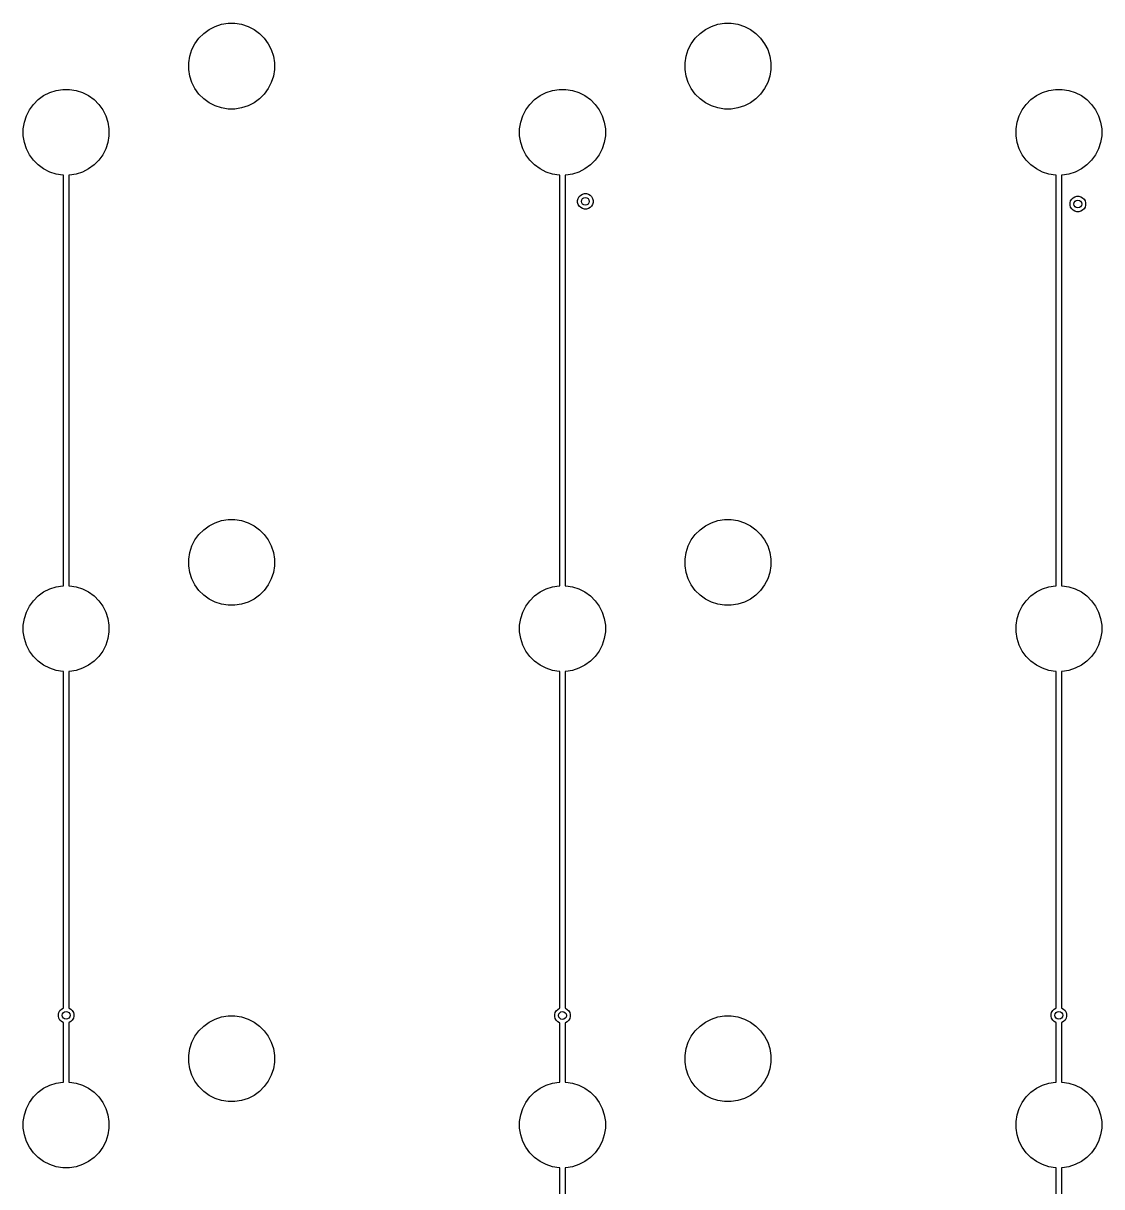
# Model space of a CAD drawing. Extents: x 4 to 18.4, y -7.3 to -2.9.
# Drawn here: x 14.879 to 16.509, y -5.056 to -3.298 of the extents above; entities that cross this region are included whole.
import ezdxf

# ---------------------------------------------------------------- set-up
doc = ezdxf.new("R2010")
doc.units = 0
doc.header["$MEASUREMENT"] = 0
doc.layers.add('BLACK', color=7, linetype='CONTINUOUS')

msp = doc.modelspace()

# ---------------------------------------------------------------- linework, layer by layer
at = {"layer": 'BLACK', "linetype": 'CONTINUOUS'}
for p, q in [((15.1598, -3.3071), (15.1689, -3.3025)), ((15.1689, -3.3025), (15.1786, -3.2993)), ((15.1786, -3.2993), (15.1887, -3.2977)), ((15.1887, -3.2977), (15.1988, -3.2977)), ((15.1988, -3.2977), (15.2089, -3.2993)), ((15.2089, -3.2993), (15.2186, -3.3025)), ((15.2186, -3.3025), (15.2277, -3.3071)), ((15.9098, -3.3071), (15.9189, -3.3025)), ((15.9189, -3.3025), (15.9286, -3.2993)), ((15.9286, -3.2993), (15.9387, -3.2977)), ((15.9387, -3.2977), (15.9488, -3.2977)), ((15.9488, -3.2977), (15.9589, -3.2993)), ((15.9589, -3.2993), (15.9686, -3.3025)), ((15.9686, -3.3025), (15.9777, -3.3071)), ((15.1384, -3.3286), (15.1444, -3.3203)), ((15.1444, -3.3203), (15.1516, -3.3131)), ((15.1516, -3.3131), (15.1598, -3.3071)), ((15.2277, -3.3071), (15.2359, -3.3131)), ((15.2359, -3.3131), (15.2431, -3.3203)), ((15.2431, -3.3203), (15.2491, -3.3286)), ((15.8884, -3.3286), (15.8944, -3.3203)), ((15.8944, -3.3203), (15.9016, -3.3131)), ((15.9016, -3.3131), (15.9098, -3.3071)), ((15.9777, -3.3071), (15.9859, -3.3131)), ((15.9859, -3.3131), (15.9931, -3.3203)), ((15.9931, -3.3203), (15.9991, -3.3286)), ((15.1306, -3.3473), (15.1337, -3.3376)), ((15.1337, -3.3376), (15.1384, -3.3286)), ((15.2491, -3.3286), (15.2538, -3.3376)), ((15.2538, -3.3376), (15.2569, -3.3473)), ((15.8806, -3.3473), (15.8837, -3.3376)), ((15.8837, -3.3376), (15.8884, -3.3286)), ((15.9991, -3.3286), (16.0038, -3.3376)), ((16.0038, -3.3376), (16.0069, -3.3473)), ((15.129, -3.3574), (15.1306, -3.3473)), ((15.129, -3.3676), (15.129, -3.3574)), ((15.2569, -3.3473), (15.2585, -3.3574)), ((15.2585, -3.3574), (15.2585, -3.3676)), ((15.879, -3.3574), (15.8806, -3.3473)), ((15.879, -3.3676), (15.879, -3.3574)), ((16.0069, -3.3473), (16.0085, -3.3574)), ((16.0085, -3.3574), (16.0085, -3.3676)), ((15.1306, -3.3777), (15.129, -3.3676)), ((15.2585, -3.3676), (15.2569, -3.3777)), ((15.8806, -3.3777), (15.879, -3.3676)), ((16.0085, -3.3676), (16.0069, -3.3777)), ((15.1337, -3.3874), (15.1306, -3.3777)), ((15.1384, -3.3964), (15.1337, -3.3874)), ((15.2538, -3.3874), (15.2491, -3.3964)), ((15.2569, -3.3777), (15.2538, -3.3874)), ((15.8837, -3.3874), (15.8806, -3.3777)), ((15.8884, -3.3964), (15.8837, -3.3874)), ((16.0038, -3.3874), (15.9991, -3.3964)), ((16.0069, -3.3777), (16.0038, -3.3874)), ((14.9016, -3.4131), (14.9098, -3.4071)), ((14.9098, -3.4071), (14.9189, -3.4025)), ((14.9189, -3.4025), (14.9286, -3.3993)), ((14.9286, -3.3993), (14.9387, -3.3977)), ((14.9387, -3.3977), (14.9488, -3.3977)), ((14.9488, -3.3977), (14.9589, -3.3993)), ((14.9589, -3.3993), (14.9686, -3.4025)), ((14.9686, -3.4025), (14.9777, -3.4071)), ((14.9777, -3.4071), (14.9859, -3.4131)), ((15.1444, -3.4047), (15.1384, -3.3964)), ((15.1516, -3.4119), (15.1444, -3.4047)), ((15.2431, -3.4047), (15.2359, -3.4119)), ((15.2491, -3.3964), (15.2431, -3.4047)), ((15.6516, -3.4131), (15.6598, -3.4071)), ((15.6598, -3.4071), (15.6689, -3.4025)), ((15.6689, -3.4025), (15.6786, -3.3993)), ((15.6786, -3.3993), (15.6887, -3.3977)), ((15.6887, -3.3977), (15.6988, -3.3977)), ((15.6988, -3.3977), (15.7089, -3.3993)), ((15.7089, -3.3993), (15.7186, -3.4025)), ((15.7186, -3.4025), (15.7277, -3.4071)), ((15.7277, -3.4071), (15.7359, -3.4131)), ((15.8944, -3.4047), (15.8884, -3.3964)), ((15.9016, -3.4119), (15.8944, -3.4047)), ((15.9931, -3.4047), (15.9859, -3.4119)), ((15.9991, -3.3964), (15.9931, -3.4047)), ((16.4016, -3.4131), (16.4098, -3.4071)), ((16.4098, -3.4071), (16.4189, -3.4025)), ((16.4189, -3.4025), (16.4286, -3.3993)), ((16.4286, -3.3993), (16.4387, -3.3977)), ((16.4387, -3.3977), (16.4488, -3.3977)), ((16.4488, -3.3977), (16.4589, -3.3993)), ((16.4589, -3.3993), (16.4686, -3.4025)), ((16.4686, -3.4025), (16.4777, -3.4071)), ((16.4777, -3.4071), (16.4859, -3.4131)), ((14.8884, -3.4286), (14.8944, -3.4203)), ((14.8944, -3.4203), (14.9016, -3.4131)), ((14.9859, -3.4131), (14.9931, -3.4203)), ((14.9931, -3.4203), (14.9991, -3.4286)), ((15.1598, -3.4179), (15.1516, -3.4119)), ((15.1689, -3.4225), (15.1598, -3.4179)), ((15.1786, -3.4257), (15.1689, -3.4225)), ((15.1887, -3.4273), (15.1786, -3.4257)), ((15.1988, -3.4273), (15.1887, -3.4273)), ((15.2089, -3.4257), (15.1988, -3.4273)), ((15.2186, -3.4225), (15.2089, -3.4257)), ((15.2277, -3.4179), (15.2186, -3.4225)), ((15.2359, -3.4119), (15.2277, -3.4179)), ((15.6384, -3.4286), (15.6444, -3.4203)), ((15.6444, -3.4203), (15.6516, -3.4131)), ((15.7359, -3.4131), (15.7431, -3.4203)), ((15.7431, -3.4203), (15.7491, -3.4286)), ((15.9098, -3.4179), (15.9016, -3.4119)), ((15.9189, -3.4225), (15.9098, -3.4179)), ((15.9286, -3.4257), (15.9189, -3.4225)), ((15.9387, -3.4273), (15.9286, -3.4257)), ((15.9488, -3.4273), (15.9387, -3.4273)), ((15.9589, -3.4257), (15.9488, -3.4273)), ((15.9686, -3.4225), (15.9589, -3.4257)), ((15.9777, -3.4179), (15.9686, -3.4225)), ((15.9859, -3.4119), (15.9777, -3.4179)), ((16.3884, -3.4286), (16.3944, -3.4203)), ((16.3944, -3.4203), (16.4016, -3.4131)), ((16.4859, -3.4131), (16.4931, -3.4203)), ((16.4931, -3.4203), (16.4991, -3.4286)), ((14.8806, -3.4473), (14.8837, -3.4376)), ((14.8837, -3.4376), (14.8884, -3.4286)), ((14.9991, -3.4286), (15.0038, -3.4376)), ((15.0038, -3.4376), (15.0069, -3.4473)), ((15.6306, -3.4473), (15.6337, -3.4376)), ((15.6337, -3.4376), (15.6384, -3.4286)), ((15.7491, -3.4286), (15.7538, -3.4376)), ((15.7538, -3.4376), (15.7569, -3.4473)), ((16.3806, -3.4473), (16.3837, -3.4376)), ((16.3837, -3.4376), (16.3884, -3.4286)), ((16.4991, -3.4286), (16.5038, -3.4376)), ((16.5038, -3.4376), (16.5069, -3.4473)), ((14.879, -3.4574), (14.8806, -3.4473)), ((14.879, -3.4676), (14.879, -3.4574)), ((15.0069, -3.4473), (15.0085, -3.4574)), ((15.0085, -3.4574), (15.0085, -3.4676)), ((15.629, -3.4574), (15.6306, -3.4473)), ((15.629, -3.4676), (15.629, -3.4574)), ((15.7569, -3.4473), (15.7585, -3.4574)), ((15.7585, -3.4574), (15.7585, -3.4676)), ((16.379, -3.4574), (16.3806, -3.4473)), ((16.379, -3.4676), (16.379, -3.4574)), ((16.5069, -3.4473), (16.5085, -3.4574)), ((16.5085, -3.4574), (16.5085, -3.4676)), ((14.8806, -3.4777), (14.879, -3.4676)), ((14.8837, -3.4874), (14.8806, -3.4777)), ((15.0069, -3.4777), (15.0038, -3.4874)), ((15.0085, -3.4676), (15.0069, -3.4777)), ((15.6306, -3.4777), (15.629, -3.4676)), ((15.6337, -3.4874), (15.6306, -3.4777)), ((15.7569, -3.4777), (15.7538, -3.4874)), ((15.7585, -3.4676), (15.7569, -3.4777)), ((16.3806, -3.4777), (16.379, -3.4676)), ((16.3837, -3.4874), (16.3806, -3.4777)), ((16.5069, -3.4777), (16.5038, -3.4874)), ((16.5085, -3.4676), (16.5069, -3.4777)), ((14.8884, -3.4964), (14.8837, -3.4874)), ((14.8944, -3.5047), (14.8884, -3.4964)), ((14.9991, -3.4964), (14.9931, -3.5047)), ((15.0038, -3.4874), (14.9991, -3.4964)), ((15.6384, -3.4964), (15.6337, -3.4874)), ((15.6444, -3.5047), (15.6384, -3.4964)), ((15.7491, -3.4964), (15.7431, -3.5047)), ((15.7538, -3.4874), (15.7491, -3.4964)), ((16.3884, -3.4964), (16.3837, -3.4874)), ((16.3944, -3.5047), (16.3884, -3.4964)), ((16.4991, -3.4964), (16.4931, -3.5047)), ((16.5038, -3.4874), (16.4991, -3.4964)), ((14.9016, -3.5119), (14.8944, -3.5047)), ((14.9098, -3.5179), (14.9016, -3.5119)), ((14.9859, -3.5119), (14.9777, -3.5179)), ((14.9931, -3.5047), (14.9859, -3.5119)), ((15.6516, -3.5119), (15.6444, -3.5047)), ((15.6598, -3.5179), (15.6516, -3.5119)), ((15.7359, -3.5119), (15.7277, -3.5179)), ((15.7431, -3.5047), (15.7359, -3.5119)), ((16.4016, -3.5119), (16.3944, -3.5047)), ((16.4098, -3.5179), (16.4016, -3.5119)), ((16.4859, -3.5119), (16.4777, -3.5179)), ((16.4931, -3.5047), (16.4859, -3.5119)), ((14.9189, -3.5225), (14.9098, -3.5179)), ((14.9286, -3.5257), (14.9189, -3.5225)), ((14.9387, -3.5273), (14.9286, -3.5257)), ((14.9398, -3.5273), (14.9387, -3.5273)), ((14.9398, -4.1477), (14.9398, -3.5273)), ((14.9488, -3.5273), (14.9477, -3.5273)), ((14.9477, -3.5273), (14.9477, -4.1477)), ((14.9589, -3.5257), (14.9488, -3.5273)), ((14.9686, -3.5225), (14.9589, -3.5257)), ((14.9777, -3.5179), (14.9686, -3.5225)), ((15.6689, -3.5225), (15.6598, -3.5179)), ((15.6786, -3.5257), (15.6689, -3.5225)), ((15.6887, -3.5273), (15.6786, -3.5257)), ((15.6898, -3.5273), (15.6887, -3.5273)), ((15.6898, -4.1477), (15.6898, -3.5273)), ((15.6988, -3.5273), (15.6977, -3.5273)), ((15.6977, -3.5273), (15.6977, -4.1477)), ((15.7089, -3.5257), (15.6988, -3.5273)), ((15.7186, -3.5225), (15.7089, -3.5257)), ((15.7277, -3.5179), (15.7186, -3.5225)), ((16.4189, -3.5225), (16.4098, -3.5179)), ((16.4286, -3.5257), (16.4189, -3.5225)), ((16.4387, -3.5273), (16.4286, -3.5257)), ((16.4398, -3.5273), (16.4387, -3.5273)), ((16.4398, -4.1477), (16.4398, -3.5273)), ((16.4488, -3.5273), (16.4477, -3.5273)), ((16.4477, -3.5273), (16.4477, -4.1477)), ((16.4589, -3.5257), (16.4488, -3.5273)), ((16.4686, -3.5225), (16.4589, -3.5257)), ((16.4777, -3.5179), (16.4686, -3.5225)), ((15.7166, -3.5654), (15.7174, -3.5624)), ((15.7166, -3.5685), (15.7166, -3.5654)), ((15.7174, -3.5714), (15.7166, -3.5685)), ((15.7174, -3.5624), (15.719, -3.5597)), ((15.719, -3.5597), (15.7212, -3.5576)), ((15.7212, -3.5576), (15.7238, -3.556)), ((15.7238, -3.556), (15.7268, -3.5552)), ((15.7268, -3.5552), (15.7299, -3.5552)), ((15.7299, -3.5552), (15.7329, -3.556)), ((15.7329, -3.556), (15.7355, -3.5576)), ((15.7355, -3.5576), (15.7377, -3.5597)), ((15.7377, -3.5597), (15.7393, -3.5624)), ((15.7393, -3.5624), (15.7401, -3.5654)), ((15.7401, -3.5685), (15.7393, -3.5714)), ((15.7401, -3.5654), (15.7401, -3.5685)), ((16.4607, -3.5693), (16.4615, -3.5663)), ((16.4615, -3.5663), (16.4631, -3.5637)), ((16.4631, -3.5637), (16.4653, -3.5615)), ((16.4653, -3.5615), (16.4679, -3.56)), ((16.4679, -3.56), (16.4709, -3.5592)), ((16.4709, -3.5592), (16.474, -3.5592)), ((16.474, -3.5592), (16.477, -3.56)), ((16.477, -3.56), (16.4796, -3.5615)), ((16.4796, -3.5615), (16.4818, -3.5637)), ((16.4818, -3.5637), (16.4834, -3.5663)), ((16.4834, -3.5663), (16.4842, -3.5693)), ((15.719, -3.5741), (15.7174, -3.5714)), ((15.7212, -3.5763), (15.719, -3.5741)), ((15.7238, -3.5778), (15.7212, -3.5763)), ((15.7268, -3.5786), (15.7238, -3.5778)), ((15.7299, -3.5786), (15.7268, -3.5786)), ((15.7329, -3.5778), (15.7299, -3.5786)), ((15.7355, -3.5763), (15.7329, -3.5778)), ((15.7377, -3.5741), (15.7355, -3.5763)), ((15.7393, -3.5714), (15.7377, -3.5741)), ((16.4607, -3.5724), (16.4607, -3.5693)), ((16.4615, -3.5754), (16.4607, -3.5724)), ((16.4631, -3.5781), (16.4615, -3.5754)), ((16.4653, -3.5802), (16.4631, -3.5781)), ((16.4679, -3.5818), (16.4653, -3.5802)), ((16.4709, -3.5826), (16.4679, -3.5818)), ((16.474, -3.5826), (16.4709, -3.5826)), ((16.477, -3.5818), (16.474, -3.5826)), ((16.4796, -3.5802), (16.477, -3.5818)), ((16.4818, -3.5781), (16.4796, -3.5802)), ((16.4834, -3.5754), (16.4818, -3.5781)), ((16.4842, -3.5724), (16.4834, -3.5754)), ((16.4842, -3.5693), (16.4842, -3.5724)), ((15.1516, -4.0631), (15.1598, -4.0571)), ((15.1598, -4.0571), (15.1689, -4.0525)), ((15.1689, -4.0525), (15.1786, -4.0493)), ((15.1786, -4.0493), (15.1887, -4.0477)), ((15.1887, -4.0477), (15.1988, -4.0477)), ((15.1988, -4.0477), (15.2089, -4.0493)), ((15.2089, -4.0493), (15.2186, -4.0525)), ((15.2186, -4.0525), (15.2277, -4.0571)), ((15.2277, -4.0571), (15.2359, -4.0631)), ((15.9016, -4.0631), (15.9098, -4.0571)), ((15.9098, -4.0571), (15.9189, -4.0525)), ((15.9189, -4.0525), (15.9286, -4.0493)), ((15.9286, -4.0493), (15.9387, -4.0477)), ((15.9387, -4.0477), (15.9488, -4.0477)), ((15.9488, -4.0477), (15.9589, -4.0493)), ((15.9589, -4.0493), (15.9686, -4.0525)), ((15.9686, -4.0525), (15.9777, -4.0571)), ((15.9777, -4.0571), (15.9859, -4.0631)), ((15.1337, -4.0876), (15.1384, -4.0786)), ((15.1384, -4.0786), (15.1444, -4.0703)), ((15.1444, -4.0703), (15.1516, -4.0631)), ((15.2359, -4.0631), (15.2431, -4.0703)), ((15.2431, -4.0703), (15.2491, -4.0786)), ((15.2491, -4.0786), (15.2538, -4.0876)), ((15.8837, -4.0876), (15.8884, -4.0786)), ((15.8884, -4.0786), (15.8944, -4.0703)), ((15.8944, -4.0703), (15.9016, -4.0631)), ((15.9859, -4.0631), (15.9931, -4.0703)), ((15.9931, -4.0703), (15.9991, -4.0786)), ((15.9991, -4.0786), (16.0038, -4.0876)), ((15.1306, -4.0973), (15.1337, -4.0876)), ((15.2538, -4.0876), (15.2569, -4.0973)), ((15.8806, -4.0973), (15.8837, -4.0876)), ((16.0038, -4.0876), (16.0069, -4.0973)), ((15.129, -4.1074), (15.1306, -4.0973)), ((15.129, -4.1176), (15.129, -4.1074)), ((15.2569, -4.0973), (15.2585, -4.1074)), ((15.2585, -4.1074), (15.2585, -4.1176)), ((15.879, -4.1074), (15.8806, -4.0973)), ((15.879, -4.1176), (15.879, -4.1074)), ((16.0069, -4.0973), (16.0085, -4.1074)), ((16.0085, -4.1074), (16.0085, -4.1176)), ((15.1306, -4.1277), (15.129, -4.1176)), ((15.1337, -4.1374), (15.1306, -4.1277)), ((15.2569, -4.1277), (15.2538, -4.1374)), ((15.2585, -4.1176), (15.2569, -4.1277)), ((15.8806, -4.1277), (15.879, -4.1176)), ((15.8837, -4.1374), (15.8806, -4.1277)), ((16.0069, -4.1277), (16.0038, -4.1374)), ((16.0085, -4.1176), (16.0069, -4.1277)), ((14.9189, -4.1525), (14.9286, -4.1493)), ((14.9286, -4.1493), (14.9387, -4.1477)), ((14.9387, -4.1477), (14.9398, -4.1477)), ((14.9477, -4.1477), (14.9488, -4.1477)), ((14.9488, -4.1477), (14.9589, -4.1493)), ((14.9589, -4.1493), (14.9686, -4.1525)), ((15.1384, -4.1464), (15.1337, -4.1374)), ((15.1444, -4.1547), (15.1384, -4.1464)), ((15.2491, -4.1464), (15.2431, -4.1547)), ((15.2538, -4.1374), (15.2491, -4.1464)), ((15.6689, -4.1525), (15.6786, -4.1493)), ((15.6786, -4.1493), (15.6887, -4.1477)), ((15.6887, -4.1477), (15.6898, -4.1477)), ((15.6977, -4.1477), (15.6988, -4.1477)), ((15.6988, -4.1477), (15.7089, -4.1493)), ((15.7089, -4.1493), (15.7186, -4.1525)), ((15.8884, -4.1464), (15.8837, -4.1374)), ((15.8944, -4.1547), (15.8884, -4.1464)), ((15.9991, -4.1464), (15.9931, -4.1547)), ((16.0038, -4.1374), (15.9991, -4.1464)), ((16.4189, -4.1525), (16.4286, -4.1493)), ((16.4286, -4.1493), (16.4387, -4.1477)), ((16.4387, -4.1477), (16.4398, -4.1477)), ((16.4477, -4.1477), (16.4488, -4.1477)), ((16.4488, -4.1477), (16.4589, -4.1493)), ((16.4589, -4.1493), (16.4686, -4.1525)), ((14.8944, -4.1703), (14.9016, -4.1631)), ((14.9016, -4.1631), (14.9098, -4.1571)), ((14.9098, -4.1571), (14.9189, -4.1525)), ((14.9686, -4.1525), (14.9777, -4.1571)), ((14.9777, -4.1571), (14.9859, -4.1631)), ((14.9859, -4.1631), (14.9931, -4.1703)), ((15.1516, -4.1619), (15.1444, -4.1547)), ((15.1598, -4.1679), (15.1516, -4.1619)), ((15.2359, -4.1619), (15.2277, -4.1679)), ((15.2431, -4.1547), (15.2359, -4.1619)), ((15.6444, -4.1703), (15.6516, -4.1631)), ((15.6516, -4.1631), (15.6598, -4.1571)), ((15.6598, -4.1571), (15.6689, -4.1525)), ((15.7186, -4.1525), (15.7277, -4.1571)), ((15.7277, -4.1571), (15.7359, -4.1631)), ((15.7359, -4.1631), (15.7431, -4.1703)), ((15.9016, -4.1619), (15.8944, -4.1547)), ((15.9098, -4.1679), (15.9016, -4.1619)), ((15.9859, -4.1619), (15.9777, -4.1679)), ((15.9931, -4.1547), (15.9859, -4.1619)), ((16.3944, -4.1703), (16.4016, -4.1631)), ((16.4016, -4.1631), (16.4098, -4.1571)), ((16.4098, -4.1571), (16.4189, -4.1525)), ((16.4686, -4.1525), (16.4777, -4.1571)), ((16.4777, -4.1571), (16.4859, -4.1631)), ((16.4859, -4.1631), (16.4931, -4.1703)), ((14.8837, -4.1876), (14.8884, -4.1786)), ((14.8884, -4.1786), (14.8944, -4.1703)), ((14.9931, -4.1703), (14.9991, -4.1786)), ((14.9991, -4.1786), (15.0038, -4.1876)), ((15.1689, -4.1725), (15.1598, -4.1679)), ((15.1786, -4.1757), (15.1689, -4.1725)), ((15.1887, -4.1773), (15.1786, -4.1757)), ((15.1988, -4.1773), (15.1887, -4.1773)), ((15.2089, -4.1757), (15.1988, -4.1773)), ((15.2186, -4.1725), (15.2089, -4.1757)), ((15.2277, -4.1679), (15.2186, -4.1725)), ((15.6337, -4.1876), (15.6384, -4.1786)), ((15.6384, -4.1786), (15.6444, -4.1703)), ((15.7431, -4.1703), (15.7491, -4.1786)), ((15.7491, -4.1786), (15.7538, -4.1876)), ((15.9189, -4.1725), (15.9098, -4.1679)), ((15.9286, -4.1757), (15.9189, -4.1725)), ((15.9387, -4.1773), (15.9286, -4.1757)), ((15.9488, -4.1773), (15.9387, -4.1773)), ((15.9589, -4.1757), (15.9488, -4.1773)), ((15.9686, -4.1725), (15.9589, -4.1757)), ((15.9777, -4.1679), (15.9686, -4.1725)), ((16.3837, -4.1876), (16.3884, -4.1786)), ((16.3884, -4.1786), (16.3944, -4.1703)), ((16.4931, -4.1703), (16.4991, -4.1786)), ((16.4991, -4.1786), (16.5038, -4.1876)), ((14.879, -4.2074), (14.8806, -4.1973)), ((14.8806, -4.1973), (14.8837, -4.1876)), ((15.0038, -4.1876), (15.0069, -4.1973)), ((15.0069, -4.1973), (15.0085, -4.2074)), ((15.629, -4.2074), (15.6306, -4.1973)), ((15.6306, -4.1973), (15.6337, -4.1876)), ((15.7538, -4.1876), (15.7569, -4.1973)), ((15.7569, -4.1973), (15.7585, -4.2074)), ((16.379, -4.2074), (16.3806, -4.1973)), ((16.3806, -4.1973), (16.3837, -4.1876)), ((16.5038, -4.1876), (16.5069, -4.1973)), ((16.5069, -4.1973), (16.5085, -4.2074)), ((14.879, -4.2176), (14.879, -4.2074)), ((14.8806, -4.2277), (14.879, -4.2176)), ((15.0085, -4.2176), (15.0069, -4.2277)), ((15.0085, -4.2074), (15.0085, -4.2176)), ((15.629, -4.2176), (15.629, -4.2074)), ((15.6306, -4.2277), (15.629, -4.2176)), ((15.7585, -4.2176), (15.7569, -4.2277)), ((15.7585, -4.2074), (15.7585, -4.2176)), ((16.379, -4.2176), (16.379, -4.2074)), ((16.3806, -4.2277), (16.379, -4.2176)), ((16.5085, -4.2176), (16.5069, -4.2277)), ((16.5085, -4.2074), (16.5085, -4.2176)), ((14.8837, -4.2374), (14.8806, -4.2277)), ((15.0069, -4.2277), (15.0038, -4.2374)), ((15.6337, -4.2374), (15.6306, -4.2277)), ((15.7569, -4.2277), (15.7538, -4.2374)), ((16.3837, -4.2374), (16.3806, -4.2277)), ((16.5069, -4.2277), (16.5038, -4.2374)), ((14.8884, -4.2464), (14.8837, -4.2374)), ((14.8944, -4.2547), (14.8884, -4.2464)), ((14.9016, -4.2619), (14.8944, -4.2547)), ((14.9931, -4.2547), (14.9859, -4.2619)), ((14.9991, -4.2464), (14.9931, -4.2547)), ((15.0038, -4.2374), (14.9991, -4.2464)), ((15.6384, -4.2464), (15.6337, -4.2374)), ((15.6444, -4.2547), (15.6384, -4.2464)), ((15.6516, -4.2619), (15.6444, -4.2547)), ((15.7431, -4.2547), (15.7359, -4.2619)), ((15.7491, -4.2464), (15.7431, -4.2547)), ((15.7538, -4.2374), (15.7491, -4.2464)), ((16.3884, -4.2464), (16.3837, -4.2374)), ((16.3944, -4.2547), (16.3884, -4.2464)), ((16.4016, -4.2619), (16.3944, -4.2547)), ((16.4931, -4.2547), (16.4859, -4.2619)), ((16.4991, -4.2464), (16.4931, -4.2547)), ((16.5038, -4.2374), (16.4991, -4.2464)), ((14.9098, -4.2679), (14.9016, -4.2619)), ((14.9189, -4.2725), (14.9098, -4.2679)), ((14.9777, -4.2679), (14.9686, -4.2725)), ((14.9859, -4.2619), (14.9777, -4.2679)), ((15.6598, -4.2679), (15.6516, -4.2619)), ((15.6689, -4.2725), (15.6598, -4.2679)), ((15.7277, -4.2679), (15.7186, -4.2725)), ((15.7359, -4.2619), (15.7277, -4.2679)), ((16.4098, -4.2679), (16.4016, -4.2619)), ((16.4189, -4.2725), (16.4098, -4.2679)), ((16.4777, -4.2679), (16.4686, -4.2725)), ((16.4859, -4.2619), (16.4777, -4.2679)), ((14.9286, -4.2757), (14.9189, -4.2725)), ((14.9387, -4.2773), (14.9286, -4.2757)), ((14.9398, -4.2773), (14.9387, -4.2773)), ((14.9398, -4.7858), (14.9398, -4.2773)), ((14.9488, -4.2773), (14.9477, -4.2773)), ((14.9477, -4.2773), (14.9477, -4.7858)), ((14.9589, -4.2757), (14.9488, -4.2773)), ((14.9686, -4.2725), (14.9589, -4.2757)), ((15.6786, -4.2757), (15.6689, -4.2725)), ((15.6887, -4.2773), (15.6786, -4.2757)), ((15.6898, -4.2773), (15.6887, -4.2773)), ((15.6898, -4.7862), (15.6898, -4.2773)), ((15.6988, -4.2773), (15.6977, -4.2773)), ((15.6977, -4.2773), (15.6977, -4.7862)), ((15.7089, -4.2757), (15.6988, -4.2773)), ((15.7186, -4.2725), (15.7089, -4.2757)), ((16.4286, -4.2757), (16.4189, -4.2725)), ((16.4387, -4.2773), (16.4286, -4.2757)), ((16.4398, -4.2773), (16.4387, -4.2773)), ((16.4398, -4.7858), (16.4398, -4.2773)), ((16.4488, -4.2773), (16.4477, -4.2773)), ((16.4477, -4.2773), (16.4477, -4.7858)), ((16.4589, -4.2757), (16.4488, -4.2773)), ((16.4686, -4.2725), (16.4589, -4.2757)), ((14.932, -4.7953), (14.9328, -4.7924)), ((14.932, -4.7984), (14.932, -4.7953)), ((14.9328, -4.8014), (14.932, -4.7984)), ((14.9328, -4.7924), (14.9344, -4.7897)), ((14.9344, -4.7897), (14.9366, -4.7875)), ((14.9366, -4.7875), (14.9392, -4.786)), ((14.9392, -4.786), (14.9398, -4.7858)), ((14.9477, -4.7858), (14.9483, -4.786)), ((14.9483, -4.786), (14.9509, -4.7875)), ((14.9509, -4.7875), (14.9531, -4.7897)), ((14.9531, -4.7897), (14.9547, -4.7924)), ((14.9547, -4.7924), (14.9555, -4.7953)), ((14.9555, -4.7984), (14.9547, -4.8014)), ((14.9555, -4.7953), (14.9555, -4.7984)), ((15.1689, -4.8025), (15.1786, -4.7993)), ((15.1786, -4.7993), (15.1887, -4.7977)), ((15.1887, -4.7977), (15.1988, -4.7977)), ((15.1988, -4.7977), (15.2089, -4.7993)), ((15.2089, -4.7993), (15.2186, -4.8025)), ((15.682, -4.7957), (15.6828, -4.7927)), ((15.682, -4.7988), (15.682, -4.7957)), ((15.6828, -4.8018), (15.682, -4.7988)), ((15.6828, -4.7927), (15.6844, -4.7901)), ((15.6844, -4.7901), (15.6866, -4.7879)), ((15.6866, -4.7879), (15.6892, -4.7863)), ((15.6892, -4.7863), (15.6898, -4.7862)), ((15.6977, -4.7862), (15.6983, -4.7863)), ((15.6983, -4.7863), (15.7009, -4.7879)), ((15.7009, -4.7879), (15.7031, -4.7901)), ((15.7031, -4.7901), (15.7047, -4.7927)), ((15.7047, -4.7927), (15.7055, -4.7957)), ((15.7055, -4.7988), (15.7047, -4.8018)), ((15.7055, -4.7957), (15.7055, -4.7988)), ((15.9189, -4.8025), (15.9286, -4.7993)), ((15.9286, -4.7993), (15.9387, -4.7977)), ((15.9387, -4.7977), (15.9488, -4.7977)), ((15.9488, -4.7977), (15.9589, -4.7993)), ((15.9589, -4.7993), (15.9686, -4.8025)), ((16.432, -4.7953), (16.4328, -4.7924)), ((16.432, -4.7984), (16.432, -4.7953)), ((16.4328, -4.8014), (16.432, -4.7984)), ((16.4328, -4.7924), (16.4344, -4.7897)), ((16.4344, -4.7897), (16.4366, -4.7875)), ((16.4366, -4.7875), (16.4392, -4.786)), ((16.4392, -4.786), (16.4398, -4.7858)), ((16.4477, -4.7858), (16.4483, -4.786)), ((16.4483, -4.786), (16.4509, -4.7875)), ((16.4509, -4.7875), (16.4531, -4.7897)), ((16.4531, -4.7897), (16.4547, -4.7924)), ((16.4547, -4.7924), (16.4555, -4.7953)), ((16.4555, -4.7984), (16.4547, -4.8014)), ((16.4555, -4.7953), (16.4555, -4.7984)), ((14.9344, -4.8041), (14.9328, -4.8014)), ((14.9366, -4.8062), (14.9344, -4.8041)), ((14.9392, -4.8078), (14.9366, -4.8062)), ((14.9398, -4.8079), (14.9392, -4.8078)), ((14.9398, -4.8977), (14.9398, -4.8079)), ((14.9483, -4.8078), (14.9477, -4.8079)), ((14.9477, -4.8079), (14.9477, -4.8977)), ((14.9509, -4.8062), (14.9483, -4.8078)), ((14.9531, -4.8041), (14.9509, -4.8062)), ((14.9547, -4.8014), (14.9531, -4.8041)), ((15.1444, -4.8203), (15.1516, -4.8131)), ((15.1516, -4.8131), (15.1598, -4.8071)), ((15.1598, -4.8071), (15.1689, -4.8025)), ((15.2186, -4.8025), (15.2277, -4.8071)), ((15.2277, -4.8071), (15.2359, -4.8131)), ((15.2359, -4.8131), (15.2431, -4.8203)), ((15.6844, -4.8044), (15.6828, -4.8018)), ((15.6866, -4.8066), (15.6844, -4.8044)), ((15.6892, -4.8082), (15.6866, -4.8066)), ((15.6898, -4.8083), (15.6892, -4.8082)), ((15.6898, -4.8977), (15.6898, -4.8083)), ((15.6983, -4.8082), (15.6977, -4.8083)), ((15.6977, -4.8083), (15.6977, -4.8977)), ((15.7009, -4.8066), (15.6983, -4.8082)), ((15.7031, -4.8044), (15.7009, -4.8066)), ((15.7047, -4.8018), (15.7031, -4.8044)), ((15.8944, -4.8203), (15.9016, -4.8131)), ((15.9016, -4.8131), (15.9098, -4.8071)), ((15.9098, -4.8071), (15.9189, -4.8025)), ((15.9686, -4.8025), (15.9777, -4.8071)), ((15.9777, -4.8071), (15.9859, -4.8131)), ((15.9859, -4.8131), (15.9931, -4.8203)), ((16.4344, -4.8041), (16.4328, -4.8014)), ((16.4366, -4.8062), (16.4344, -4.8041)), ((16.4392, -4.8078), (16.4366, -4.8062)), ((16.4398, -4.8079), (16.4392, -4.8078)), ((16.4398, -4.8977), (16.4398, -4.8079)), ((16.4483, -4.8078), (16.4477, -4.8079)), ((16.4477, -4.8079), (16.4477, -4.8977)), ((16.4509, -4.8062), (16.4483, -4.8078)), ((16.4531, -4.8041), (16.4509, -4.8062)), ((16.4547, -4.8014), (16.4531, -4.8041)), ((15.1337, -4.8376), (15.1384, -4.8286)), ((15.1384, -4.8286), (15.1444, -4.8203)), ((15.2431, -4.8203), (15.2491, -4.8286)), ((15.2491, -4.8286), (15.2538, -4.8376)), ((15.8837, -4.8376), (15.8884, -4.8286)), ((15.8884, -4.8286), (15.8944, -4.8203)), ((15.9931, -4.8203), (15.9991, -4.8286)), ((15.9991, -4.8286), (16.0038, -4.8376)), ((15.129, -4.8574), (15.1306, -4.8473)), ((15.1306, -4.8473), (15.1337, -4.8376)), ((15.2538, -4.8376), (15.2569, -4.8473)), ((15.2569, -4.8473), (15.2585, -4.8574)), ((15.879, -4.8574), (15.8806, -4.8473)), ((15.8806, -4.8473), (15.8837, -4.8376)), ((16.0038, -4.8376), (16.0069, -4.8473)), ((16.0069, -4.8473), (16.0085, -4.8574)), ((15.129, -4.8676), (15.129, -4.8574)), ((15.1306, -4.8777), (15.129, -4.8676)), ((15.2585, -4.8676), (15.2569, -4.8777)), ((15.2585, -4.8574), (15.2585, -4.8676)), ((15.879, -4.8676), (15.879, -4.8574)), ((15.8806, -4.8777), (15.879, -4.8676)), ((16.0085, -4.8676), (16.0069, -4.8777)), ((16.0085, -4.8574), (16.0085, -4.8676)), ((15.1337, -4.8874), (15.1306, -4.8777)), ((15.1384, -4.8964), (15.1337, -4.8874)), ((15.2538, -4.8874), (15.2491, -4.8964)), ((15.2569, -4.8777), (15.2538, -4.8874)), ((15.8837, -4.8874), (15.8806, -4.8777)), ((15.8884, -4.8964), (15.8837, -4.8874)), ((16.0038, -4.8874), (15.9991, -4.8964)), ((16.0069, -4.8777), (16.0038, -4.8874)), ((14.9098, -4.9071), (14.9189, -4.9025)), ((14.9189, -4.9025), (14.9286, -4.8993)), ((14.9286, -4.8993), (14.9387, -4.8977)), ((14.9387, -4.8977), (14.9398, -4.8977)), ((14.9477, -4.8977), (14.9488, -4.8977)), ((14.9488, -4.8977), (14.9589, -4.8993)), ((14.9589, -4.8993), (14.9686, -4.9025)), ((14.9686, -4.9025), (14.9777, -4.9071)), ((15.1444, -4.9047), (15.1384, -4.8964)), ((15.1516, -4.9119), (15.1444, -4.9047)), ((15.2431, -4.9047), (15.2359, -4.9119)), ((15.2491, -4.8964), (15.2431, -4.9047)), ((15.6598, -4.9071), (15.6689, -4.9025)), ((15.6689, -4.9025), (15.6786, -4.8993)), ((15.6786, -4.8993), (15.6887, -4.8977)), ((15.6887, -4.8977), (15.6898, -4.8977)), ((15.6977, -4.8977), (15.6988, -4.8977)), ((15.6988, -4.8977), (15.7089, -4.8993)), ((15.7089, -4.8993), (15.7186, -4.9025)), ((15.7186, -4.9025), (15.7277, -4.9071)), ((15.8944, -4.9047), (15.8884, -4.8964)), ((15.9016, -4.9119), (15.8944, -4.9047)), ((15.9931, -4.9047), (15.9859, -4.9119)), ((15.9991, -4.8964), (15.9931, -4.9047)), ((16.4098, -4.9071), (16.4189, -4.9025)), ((16.4189, -4.9025), (16.4286, -4.8993)), ((16.4286, -4.8993), (16.4387, -4.8977)), ((16.4387, -4.8977), (16.4398, -4.8977)), ((16.4477, -4.8977), (16.4488, -4.8977)), ((16.4488, -4.8977), (16.4589, -4.8993)), ((16.4589, -4.8993), (16.4686, -4.9025)), ((16.4686, -4.9025), (16.4777, -4.9071)), ((14.8884, -4.9286), (14.8944, -4.9203)), ((14.8944, -4.9203), (14.9016, -4.9131)), ((14.9016, -4.9131), (14.9098, -4.9071)), ((14.9777, -4.9071), (14.9859, -4.9131)), ((14.9859, -4.9131), (14.9931, -4.9203)), ((14.9931, -4.9203), (14.9991, -4.9286)), ((15.1598, -4.9179), (15.1516, -4.9119)), ((15.1689, -4.9225), (15.1598, -4.9179)), ((15.1786, -4.9257), (15.1689, -4.9225)), ((15.2186, -4.9225), (15.2089, -4.9257)), ((15.2277, -4.9179), (15.2186, -4.9225)), ((15.2359, -4.9119), (15.2277, -4.9179)), ((15.6384, -4.9286), (15.6444, -4.9203)), ((15.6444, -4.9203), (15.6516, -4.9131)), ((15.6516, -4.9131), (15.6598, -4.9071)), ((15.7277, -4.9071), (15.7359, -4.9131)), ((15.7359, -4.9131), (15.7431, -4.9203)), ((15.7431, -4.9203), (15.7491, -4.9286)), ((15.9098, -4.9179), (15.9016, -4.9119)), ((15.9189, -4.9225), (15.9098, -4.9179)), ((15.9286, -4.9257), (15.9189, -4.9225)), ((15.9686, -4.9225), (15.9589, -4.9257)), ((15.9777, -4.9179), (15.9686, -4.9225)), ((15.9859, -4.9119), (15.9777, -4.9179)), ((16.3884, -4.9286), (16.3944, -4.9203)), ((16.3944, -4.9203), (16.4016, -4.9131)), ((16.4016, -4.9131), (16.4098, -4.9071)), ((16.4777, -4.9071), (16.4859, -4.9131)), ((16.4859, -4.9131), (16.4931, -4.9203)), ((16.4931, -4.9203), (16.4991, -4.9286)), ((14.8806, -4.9473), (14.8837, -4.9376)), ((14.8837, -4.9376), (14.8884, -4.9286)), ((14.9991, -4.9286), (15.0038, -4.9376)), ((15.0038, -4.9376), (15.0069, -4.9473)), ((15.1887, -4.9273), (15.1786, -4.9257)), ((15.1988, -4.9273), (15.1887, -4.9273)), ((15.2089, -4.9257), (15.1988, -4.9273)), ((15.6306, -4.9473), (15.6337, -4.9376)), ((15.6337, -4.9376), (15.6384, -4.9286)), ((15.7491, -4.9286), (15.7538, -4.9376)), ((15.7538, -4.9376), (15.7569, -4.9473)), ((15.9387, -4.9273), (15.9286, -4.9257)), ((15.9488, -4.9273), (15.9387, -4.9273)), ((15.9589, -4.9257), (15.9488, -4.9273)), ((16.3806, -4.9473), (16.3837, -4.9376)), ((16.3837, -4.9376), (16.3884, -4.9286)), ((16.4991, -4.9286), (16.5038, -4.9376)), ((16.5038, -4.9376), (16.5069, -4.9473)), ((14.879, -4.9574), (14.8806, -4.9473)), ((14.879, -4.9676), (14.879, -4.9574)), ((15.0069, -4.9473), (15.0085, -4.9574)), ((15.0085, -4.9574), (15.0085, -4.9676)), ((15.629, -4.9574), (15.6306, -4.9473)), ((15.629, -4.9676), (15.629, -4.9574)), ((15.7569, -4.9473), (15.7585, -4.9574)), ((15.7585, -4.9574), (15.7585, -4.9676)), ((16.379, -4.9574), (16.3806, -4.9473)), ((16.379, -4.9676), (16.379, -4.9574)), ((16.5069, -4.9473), (16.5085, -4.9574)), ((16.5085, -4.9574), (16.5085, -4.9676)), ((14.8806, -4.9777), (14.879, -4.9676)), ((15.0085, -4.9676), (15.0069, -4.9777)), ((15.6306, -4.9777), (15.629, -4.9676)), ((15.7585, -4.9676), (15.7569, -4.9777)), ((16.3806, -4.9777), (16.379, -4.9676)), ((16.5085, -4.9676), (16.5069, -4.9777)), ((14.8837, -4.9874), (14.8806, -4.9777)), ((14.8884, -4.9964), (14.8837, -4.9874)), ((15.0038, -4.9874), (14.9991, -4.9964)), ((15.0069, -4.9777), (15.0038, -4.9874)), ((15.6337, -4.9874), (15.6306, -4.9777)), ((15.6384, -4.9964), (15.6337, -4.9874)), ((15.7538, -4.9874), (15.7491, -4.9964)), ((15.7569, -4.9777), (15.7538, -4.9874)), ((16.3837, -4.9874), (16.3806, -4.9777)), ((16.3884, -4.9964), (16.3837, -4.9874)), ((16.5038, -4.9874), (16.4991, -4.9964)), ((16.5069, -4.9777), (16.5038, -4.9874)), ((14.8944, -5.0047), (14.8884, -4.9964)), ((14.9016, -5.0119), (14.8944, -5.0047)), ((14.9931, -5.0047), (14.9859, -5.0119)), ((14.9991, -4.9964), (14.9931, -5.0047)), ((15.6444, -5.0047), (15.6384, -4.9964)), ((15.6516, -5.0119), (15.6444, -5.0047)), ((15.7431, -5.0047), (15.7359, -5.0119)), ((15.7491, -4.9964), (15.7431, -5.0047)), ((16.3944, -5.0047), (16.3884, -4.9964)), ((16.4016, -5.0119), (16.3944, -5.0047)), ((16.4931, -5.0047), (16.4859, -5.0119)), ((16.4991, -4.9964), (16.4931, -5.0047)), ((14.9098, -5.0179), (14.9016, -5.0119)), ((14.9189, -5.0225), (14.9098, -5.0179)), ((14.9286, -5.0257), (14.9189, -5.0225)), ((14.9387, -5.0273), (14.9286, -5.0257)), ((14.9488, -5.0273), (14.9387, -5.0273)), ((14.9589, -5.0257), (14.9488, -5.0273)), ((14.9686, -5.0225), (14.9589, -5.0257)), ((14.9777, -5.0179), (14.9686, -5.0225)), ((14.9859, -5.0119), (14.9777, -5.0179)), ((15.6598, -5.0179), (15.6516, -5.0119)), ((15.6689, -5.0225), (15.6598, -5.0179)), ((15.6786, -5.0257), (15.6689, -5.0225)), ((15.6887, -5.0273), (15.6786, -5.0257)), ((15.6898, -5.0273), (15.6887, -5.0273)), ((15.6898, -5.3008), (15.6898, -5.0273)), ((15.6988, -5.0273), (15.6977, -5.0273)), ((15.6977, -5.0273), (15.6977, -5.3008)), ((15.7089, -5.0257), (15.6988, -5.0273)), ((15.7186, -5.0225), (15.7089, -5.0257)), ((15.7277, -5.0179), (15.7186, -5.0225)), ((15.7359, -5.0119), (15.7277, -5.0179)), ((16.4098, -5.0179), (16.4016, -5.0119)), ((16.4189, -5.0225), (16.4098, -5.0179)), ((16.4286, -5.0257), (16.4189, -5.0225)), ((16.4387, -5.0273), (16.4286, -5.0257)), ((16.4398, -5.0273), (16.4387, -5.0273)), ((16.4399, -5.1342), (16.4398, -5.0273)), ((16.4488, -5.0273), (16.4477, -5.0273)), ((16.4477, -5.0273), (16.4477, -5.1342)), ((16.4589, -5.0257), (16.4488, -5.0273)), ((16.4686, -5.0225), (16.4589, -5.0257)), ((16.4777, -5.0179), (16.4686, -5.0225)), ((16.4859, -5.0119), (16.4777, -5.0179))]:
    msp.add_line(p, q, dxfattribs=at)
at = {"layer": 'BLACK'}
for centre in [(15.7283, -3.5669), (16.4724, -3.5709), (14.9437, -4.7969), (15.6937, -4.7972), (16.4437, -4.7969)]:
    msp.add_circle(centre, 0.00591, dxfattribs=at)

doc.saveas('drawing.dxf')
